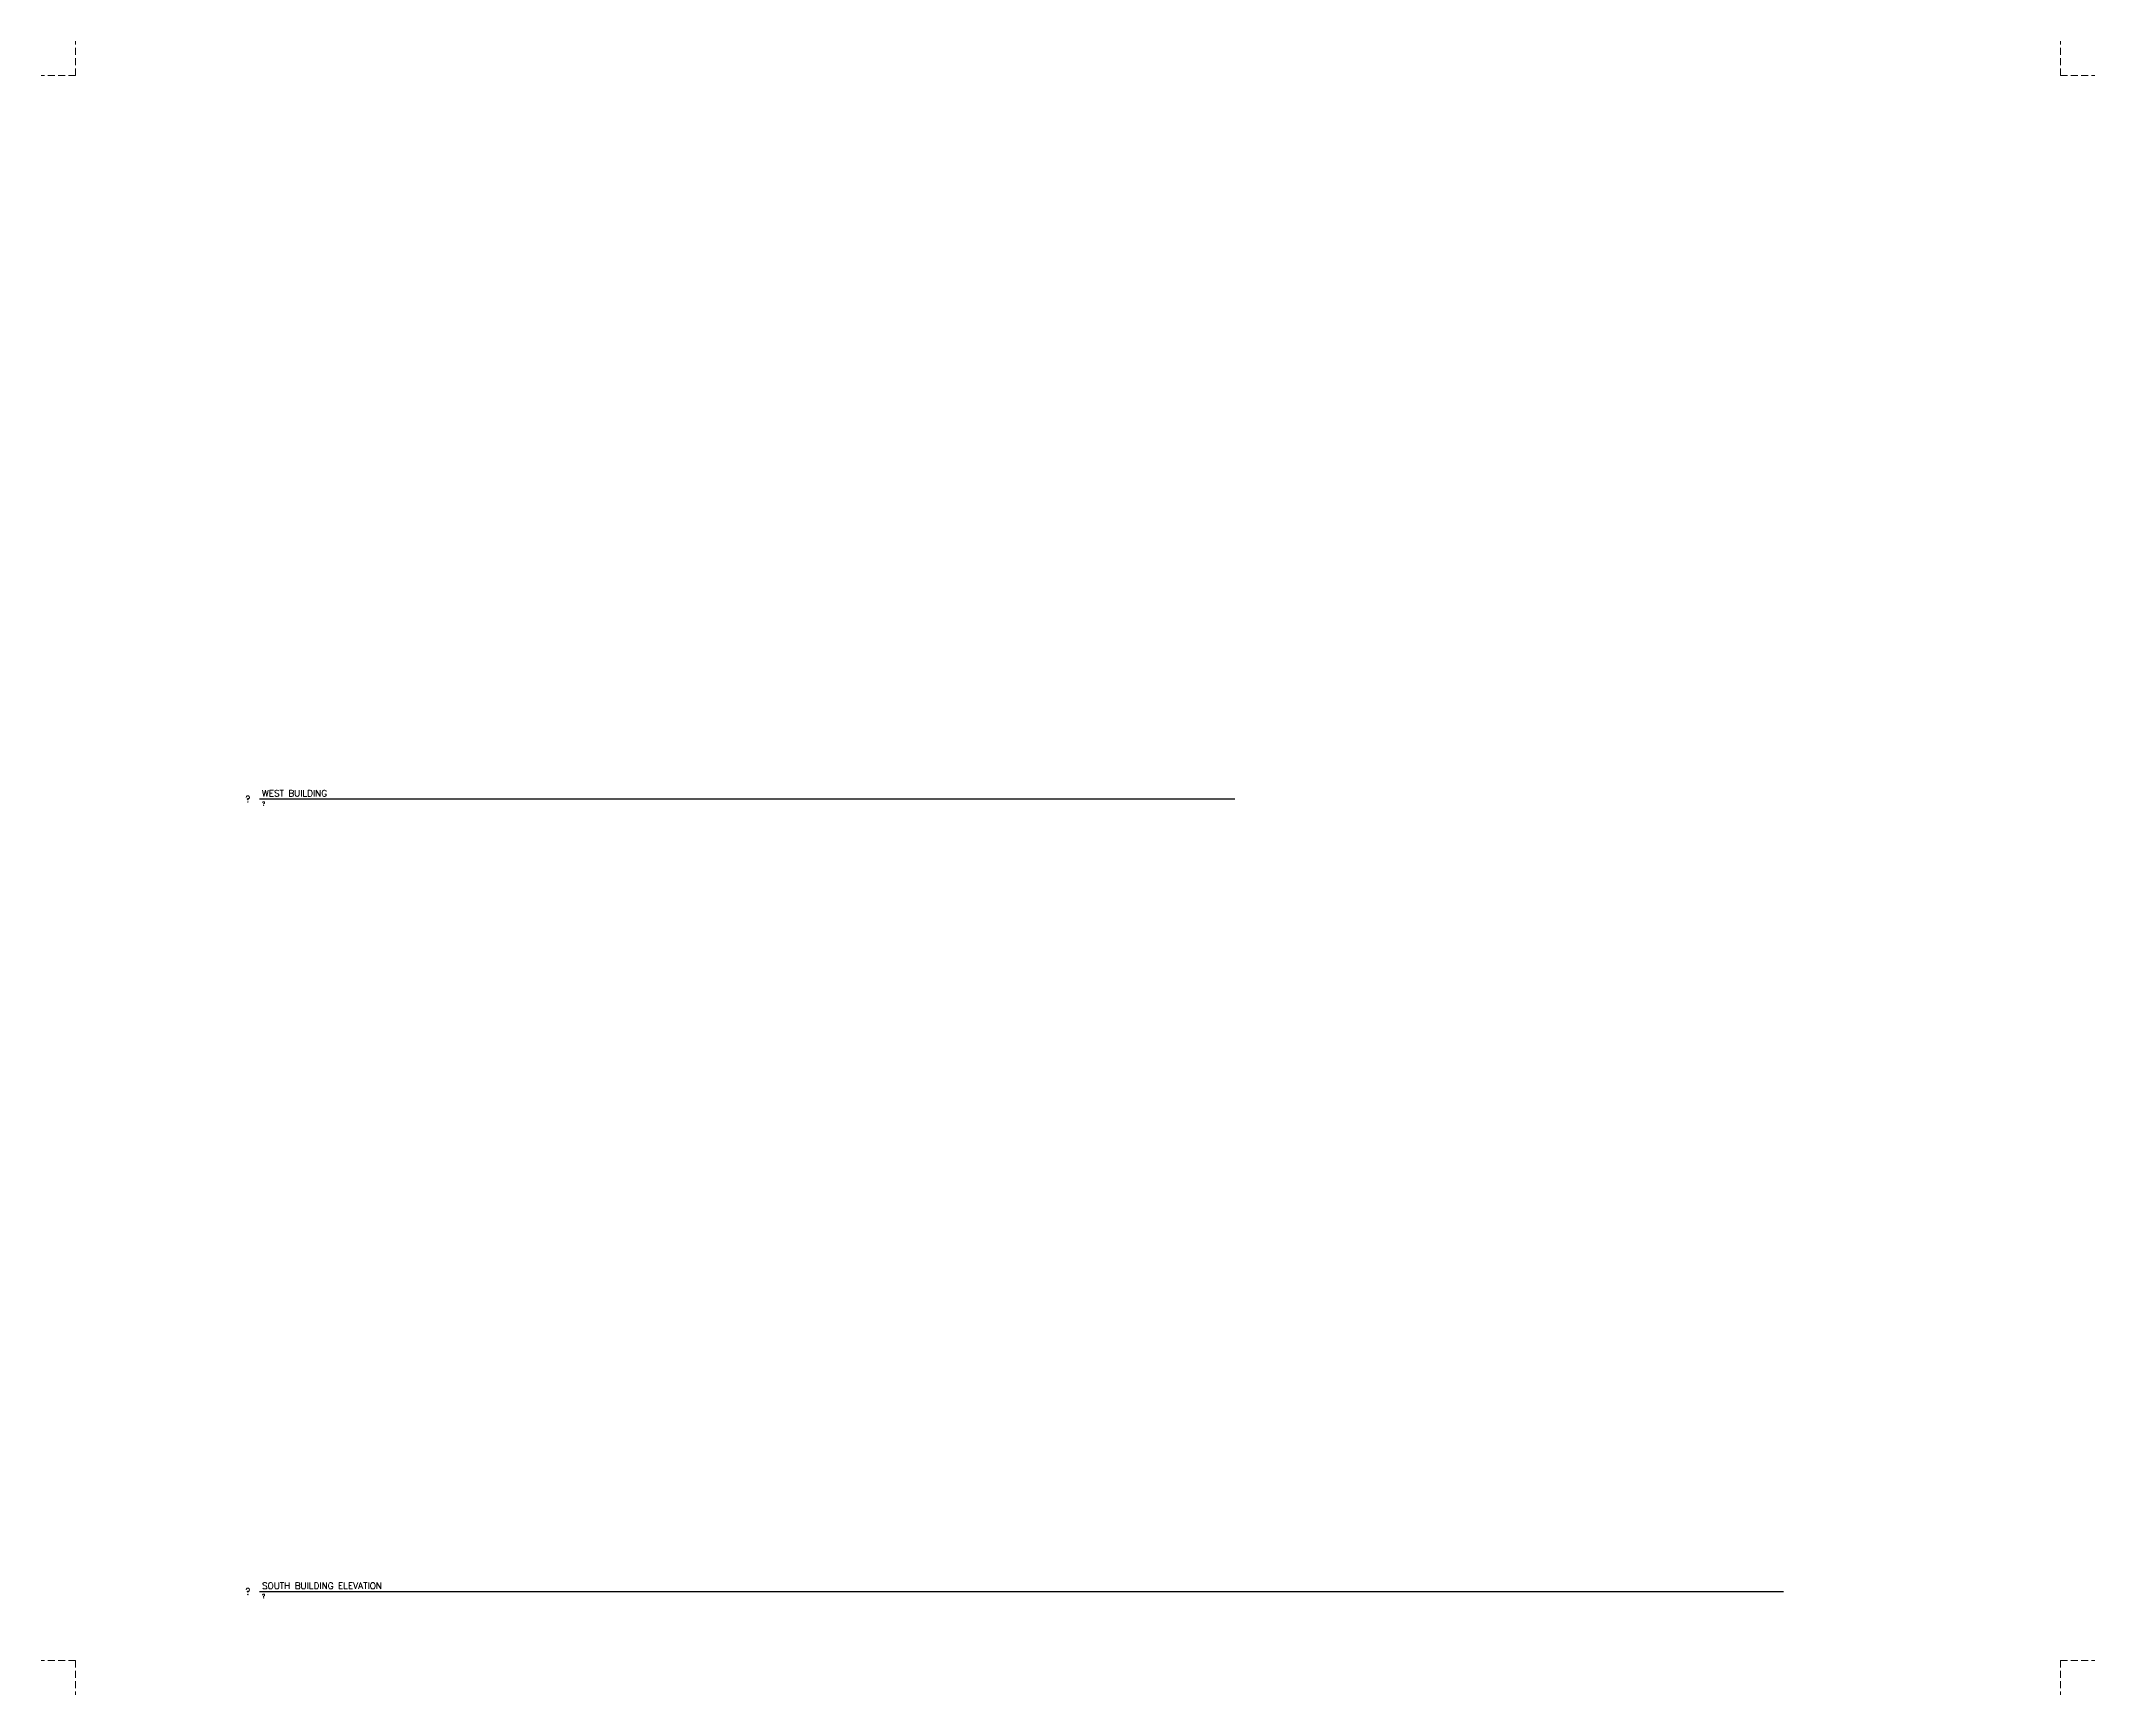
# Model space of a CAD drawing. Header units: inches. Extents: x 137 to 7572, y -60 to 6012.
# Drawn here: x 3996 to 7572, y 3132 to 6012 of the extents above; entities that cross this region are included whole.
import ezdxf
from ezdxf.enums import TextEntityAlignment as Align

# ---------------------------------------------------------------- set-up
doc = ezdxf.new("R2010")
doc.units = ezdxf.units.IN
doc.header["$LTSCALE"] = 0.5
doc.header["$MEASUREMENT"] = 0
doc.linetypes.add('DASHED2', pattern=[0.375, 0.25, -0.125])
doc.layers.add('G-Anno-Ttlb', color=213, linetype='Continuous', lineweight=50)
doc.layers.add('G-Grid-Nplt', color=200, linetype='DASHED2', lineweight=18, plot=False)
doc.styles.add('RomanS', font='romans.shx')

# ---------------------------------------------------------------- blocks, each defined once
blk = doc.blocks.new('Anno_Title_A1')
at = {"color": 0, "linetype": 'ByBlock', "lineweight": -2}
blk.add_circle((0, 0), 2.25, dxfattribs=at)
blk.add_circle((0, 0), 2.25, dxfattribs=at)
at = {"color": 0, "linetype": 'ByBlock', "lineweight": -2, "style": 'RomanS'}
blk.add_attdef('NUMBER', text='', height=1.25, dxfattribs=at).set_placement((0, 0), align=Align.MIDDLE)
blk = doc.blocks.new('Anno_Title_T1')
at = {"color": 0, "linetype": 'ByBlock', "lineweight": -2, "style": 'RomanS'}
blk.add_attdef('TITLE', (2.75, 0.5), '', height=1.25, dxfattribs=at)
blk.add_attdef('SCALE', text='', height=0.75, dxfattribs=at).set_placement((2.75, -0.5), align=Align.TOP_LEFT)
blk = doc.blocks.new('Live Area Guide')
at = {"layer": 'G-Grid-Nplt'}
for p, q in [((0, 28.75), (0, 29.375)), ((36, 28.75), (36, 29.375)), ((0, 28.75), (-0.625, 28.75)), ((36, 28.75), (36.625, 28.75)), ((0, 0), (-0.625, 0)), ((0, 0), (0, -0.625)), ((36, 0), (36, -0.625)), ((36, 0), (36.625, 0))]:
    blk.add_line(p, q, dxfattribs=at)

msp = doc.modelspace()

# ---------------------------------------------------------------- linework, layer by layer
at = {"layer": 'G-Anno-Ttlb'}
for points in [[(4376.25, 4692, 2.4, 2.4, 0), (6074.75, 4692, 2.4, 2.4, 0)], [(4376.25, 3312, 2.4, 2.4, 0), (7029.94, 3312, 2.4, 2.4, 0)]]:
    msp.add_lwpolyline(points, format="xyseb", dxfattribs=at)

# ---------------------------------------------------------------- block references
at = {"xscale": 96, "yscale": 96, "zscale": 96}
msp.add_blockref('Live Area Guide', (4056, 3192), dxfattribs=at)
at = {"layer": 'G-Anno-Ttlb'}
ref = msp.add_blockref('Anno_Title_A1', (4356, 4692), dxfattribs=dict(at, xscale=0.09375, yscale=0.09375, zscale=0.09375))
ref.add_attrib('NUMBER', '?', dxfattribs={"layer": '0', "color": 0, "linetype": 'ByBlock', "lineweight": -2, "height": 11.25, "style": 'RomanS'}).set_placement((4356, 4692), align=Align.MIDDLE)
ref = msp.add_blockref('Anno_Title_T1', (4356, 4692), dxfattribs=dict(at, xscale=0.09375, yscale=0.09375, zscale=0.09375))
ref.add_attrib('SCALE', '?', dxfattribs={"layer": '0', "color": 0, "linetype": 'ByBlock', "lineweight": -2, "height": 6.75, "style": 'RomanS'}).set_placement((4380.75, 4687.5), align=Align.TOP_LEFT)
ref.add_attrib('TITLE', 'WEST BUILDING', (4380.75, 4696.5), dxfattribs={"layer": '0', "color": 0, "linetype": 'ByBlock', "lineweight": -2, "height": 11.25, "style": 'RomanS'})
ref = msp.add_blockref('Anno_Title_T1', (4356, 3312), dxfattribs=dict(at, xscale=0.09375, yscale=0.09375, zscale=0.09375))
ref.add_attrib('SCALE', '?', dxfattribs={"layer": '0', "color": 0, "linetype": 'ByBlock', "lineweight": -2, "height": 6.75, "style": 'RomanS'}).set_placement((4380.75, 3307.5), align=Align.TOP_LEFT)
ref.add_attrib('TITLE', 'SOUTH BUILDING ELEVATION', (4380.75, 3316.5), dxfattribs={"layer": '0', "color": 0, "linetype": 'ByBlock', "lineweight": -2, "height": 11.25, "style": 'RomanS'})
ref = msp.add_blockref('Anno_Title_A1', (4356, 3312), dxfattribs=dict(at, xscale=0.09375, yscale=0.09375, zscale=0.09375))
ref.add_attrib('NUMBER', '?', dxfattribs={"layer": '0', "color": 0, "linetype": 'ByBlock', "lineweight": -2, "height": 11.25, "style": 'RomanS'}).set_placement((4356, 3312), align=Align.MIDDLE)

doc.saveas('drawing.dxf')
